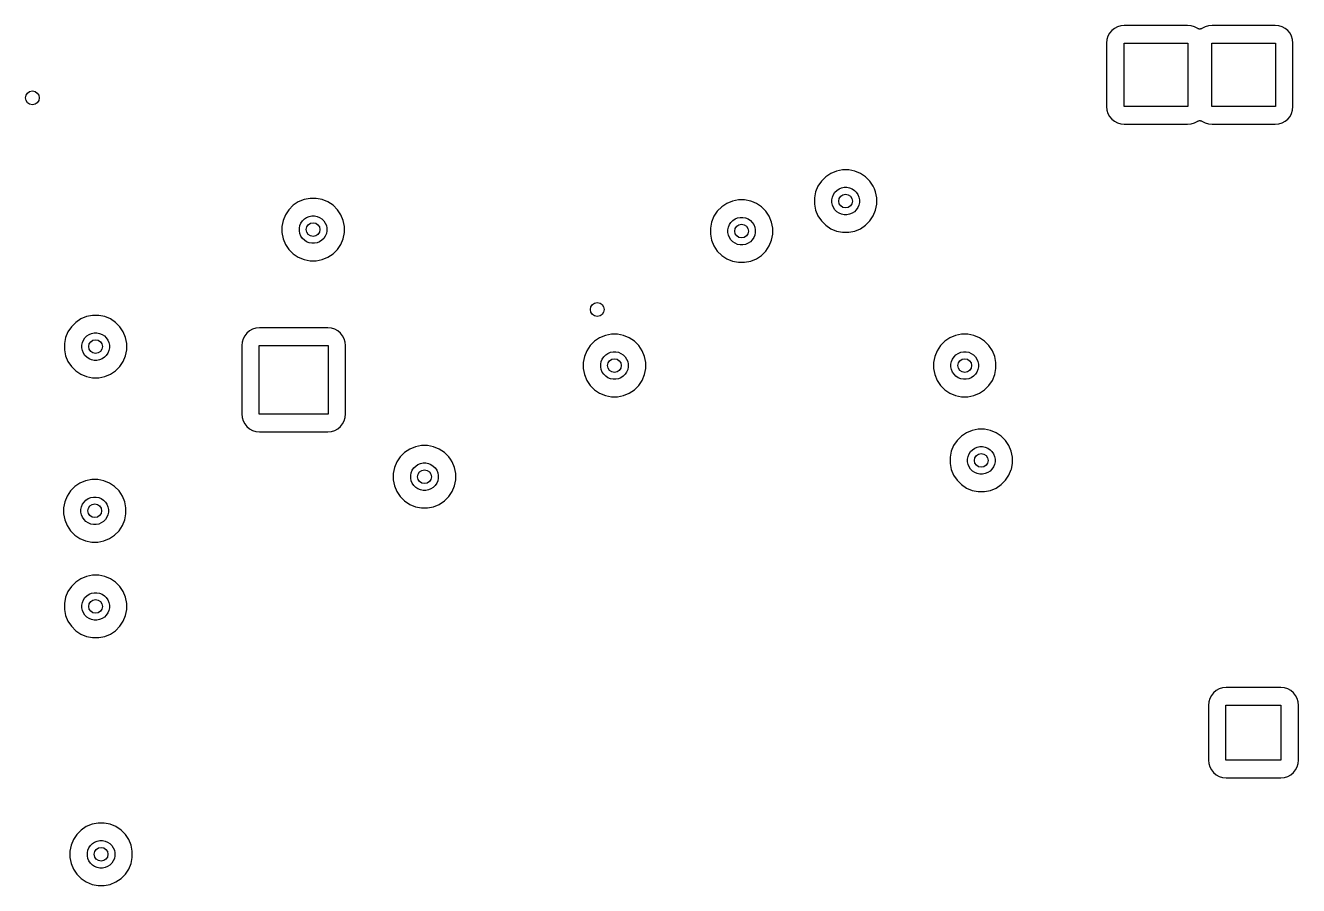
# Model space of a CAD drawing. Extents: x 1.79 to 9.66, y -5.89 to -1.5.
# Drawn here: x 5.709 to 7.166, y -3.37 to -2.386 of the extents above; entities that cross this region are included whole.
import ezdxf

# ---------------------------------------------------------------- set-up
doc = ezdxf.new("R2010")
doc.units = 0
doc.header["$MEASUREMENT"] = 0
doc.layers.add('BLACK', color=7, linetype='CONTINUOUS')

msp = doc.modelspace()

# ---------------------------------------------------------------- linework, layer by layer
at = {"layer": 'BLACK', "linetype": 'CONTINUOUS'}
for p, q in [((6.95536, -2.389), (6.95231, -2.3915)), ((6.95883, -2.38714), (6.95536, -2.389)), ((6.9626, -2.386), (6.95883, -2.38714)), ((6.96677, -2.38559), (6.9626, -2.386)), ((7.03911, -2.38559), (6.96677, -2.38559)), ((7.04328, -2.386), (7.03911, -2.38559)), ((7.04705, -2.38714), (7.04328, -2.386)), ((7.05078, -2.38914), (7.04705, -2.38714)), ((7.05121, -2.38931), (7.05078, -2.38914)), ((7.05164, -2.3895), (7.05121, -2.38931)), ((7.05166, -2.3895), (7.05164, -2.3895)), ((7.05168, -2.38951), (7.05166, -2.3895)), ((7.05214, -2.3896), (7.05168, -2.38951)), ((7.05259, -2.3897), (7.05214, -2.3896)), ((7.05262, -2.3897), (7.05259, -2.3897)), ((7.05264, -2.3897), (7.05262, -2.3897)), ((7.0531, -2.3897), (7.05264, -2.3897)), ((7.05357, -2.38971), (7.0531, -2.3897)), ((7.05359, -2.3897), (7.05357, -2.38971)), ((7.05362, -2.3897), (7.05359, -2.3897)), ((7.05407, -2.38961), (7.05362, -2.3897)), ((7.05453, -2.38953), (7.05407, -2.38961)), ((7.05455, -2.38952), (7.05453, -2.38953)), ((7.05457, -2.38952), (7.05455, -2.38952)), ((7.055, -2.38934), (7.05457, -2.38952)), ((7.05543, -2.38917), (7.055, -2.38934)), ((7.05548, -2.38915), (7.05543, -2.38917)), ((7.0555, -2.38914), (7.05548, -2.38915)), ((7.05548, -2.38915), (7.05548, -2.38915)), ((7.05548, -2.38915), (7.05548, -2.38915)), ((7.05923, -2.38714), (7.0555, -2.38914)), ((7.063, -2.386), (7.05923, -2.38714)), ((7.06716, -2.38559), (7.063, -2.386)), ((7.13951, -2.38559), (7.06716, -2.38559)), ((7.14367, -2.386), (7.13951, -2.38559)), ((7.14744, -2.38714), (7.14367, -2.386)), ((7.15092, -2.389), (7.14744, -2.38714)), ((7.15396, -2.3915), (7.15092, -2.389)), ((6.94681, -2.40179), (6.9464, -2.40595)), ((6.94796, -2.39802), (6.94681, -2.40179)), ((6.94981, -2.39454), (6.94796, -2.39802)), ((6.95231, -2.3915), (6.94981, -2.39454)), ((7.15646, -2.39454), (7.15396, -2.3915)), ((7.15832, -2.39802), (7.15646, -2.39454)), ((7.15946, -2.40179), (7.15832, -2.39802)), ((7.15987, -2.40595), (7.15946, -2.40179)), ((6.9464, -2.40595), (6.9464, -2.4783)), ((6.96652, -2.47854), (6.96652, -2.40571)), ((6.96652, -2.40571), (7.03936, -2.40571)), ((7.03936, -2.40571), (7.03936, -2.47854)), ((7.06692, -2.47854), (7.06692, -2.40571)), ((7.06692, -2.40571), (7.13975, -2.40571)), ((7.13975, -2.40571), (7.13975, -2.47854)), ((7.15987, -2.4783), (7.15987, -2.40595)), ((6.9464, -2.4783), (6.94681, -2.48246)), ((6.94681, -2.48246), (6.94796, -2.48623)), ((6.94796, -2.48623), (6.94981, -2.48971)), ((6.94981, -2.48971), (6.95231, -2.49275)), ((7.03936, -2.47854), (6.96652, -2.47854)), ((7.13975, -2.47854), (7.06692, -2.47854)), ((7.15396, -2.49275), (7.15646, -2.48971)), ((7.15646, -2.48971), (7.15832, -2.48623)), ((7.15832, -2.48623), (7.15946, -2.48246)), ((7.15946, -2.48246), (7.15987, -2.4783)), ((6.95231, -2.49275), (6.95536, -2.49525)), ((6.95536, -2.49525), (6.95883, -2.49711)), ((6.95883, -2.49711), (6.9626, -2.49825)), ((6.9626, -2.49825), (6.96677, -2.49866)), ((6.96677, -2.49866), (7.03911, -2.49866)), ((7.03911, -2.49866), (7.04328, -2.49825)), ((7.04328, -2.49825), (7.04705, -2.49711)), ((7.04705, -2.49711), (7.05078, -2.49512)), ((7.05078, -2.49512), (7.0508, -2.49511)), ((7.0508, -2.49511), (7.05084, -2.49508)), ((7.0508, -2.49511), (7.0508, -2.49511)), ((7.0508, -2.49511), (7.0508, -2.49511)), ((7.05084, -2.49508), (7.05128, -2.49491)), ((7.05128, -2.49491), (7.0517, -2.49474)), ((7.0517, -2.49474), (7.05173, -2.49473)), ((7.05173, -2.49473), (7.05175, -2.49472)), ((7.05175, -2.49472), (7.05221, -2.49464)), ((7.05221, -2.49464), (7.05266, -2.49455)), ((7.05266, -2.49455), (7.05269, -2.49455)), ((7.05269, -2.49455), (7.05271, -2.49454)), ((7.05271, -2.49454), (7.05317, -2.49455)), ((7.05317, -2.49455), (7.05364, -2.49455)), ((7.05364, -2.49455), (7.05366, -2.49455)), ((7.05366, -2.49455), (7.05369, -2.49456)), ((7.05369, -2.49456), (7.05414, -2.49465)), ((7.05414, -2.49465), (7.05459, -2.49474)), ((7.05459, -2.49474), (7.05462, -2.49475)), ((7.05462, -2.49475), (7.05464, -2.49476)), ((7.05464, -2.49476), (7.05507, -2.49494)), ((7.05507, -2.49494), (7.0555, -2.49512)), ((7.0555, -2.49512), (7.05923, -2.49711)), ((7.05923, -2.49711), (7.063, -2.49825)), ((7.063, -2.49825), (7.06716, -2.49866)), ((7.06716, -2.49866), (7.13951, -2.49866)), ((7.13951, -2.49866), (7.14367, -2.49825)), ((7.14367, -2.49825), (7.14744, -2.49711)), ((7.14744, -2.49711), (7.15092, -2.49525)), ((7.15092, -2.49525), (7.15396, -2.49275)), ((6.61987, -2.56383), (6.61596, -2.56968)), ((6.62485, -2.55885), (6.61987, -2.56383)), ((6.6307, -2.55493), (6.62485, -2.55885)), ((6.63721, -2.55224), (6.6307, -2.55493)), ((6.64412, -2.55087), (6.63721, -2.55224)), ((6.65116, -2.55087), (6.64412, -2.55087)), ((6.65807, -2.55224), (6.65116, -2.55087)), ((6.66457, -2.55493), (6.65807, -2.55224)), ((6.67043, -2.55885), (6.66457, -2.55493)), ((6.67541, -2.56383), (6.67043, -2.55885)), ((6.67932, -2.56968), (6.67541, -2.56383)), ((6.61326, -2.57619), (6.61189, -2.58309)), ((6.61596, -2.56968), (6.61326, -2.57619)), ((6.63249, -2.58202), (6.63368, -2.57915)), ((6.63368, -2.57915), (6.63541, -2.57658)), ((6.63541, -2.57658), (6.6376, -2.57438)), ((6.6376, -2.57438), (6.64018, -2.57266)), ((6.64018, -2.57266), (6.64304, -2.57147)), ((6.64304, -2.57147), (6.64609, -2.57087)), ((6.64609, -2.57087), (6.64919, -2.57087)), ((6.64919, -2.57087), (6.65223, -2.57147)), ((6.65223, -2.57147), (6.6551, -2.57266)), ((6.6551, -2.57266), (6.65768, -2.57438)), ((6.65768, -2.57438), (6.65987, -2.57658)), ((6.65987, -2.57658), (6.66159, -2.57915)), ((6.66159, -2.57915), (6.66278, -2.58202)), ((6.6806, -2.57278), (6.67932, -2.56968)), ((6.68201, -2.57619), (6.6806, -2.57278)), ((6.6806, -2.57278), (6.6806, -2.57278)), ((6.68339, -2.58309), (6.68201, -2.57619)), ((6.01521, -2.59153), (6.01023, -2.59651)), ((6.02107, -2.58762), (6.01521, -2.59153)), ((6.02757, -2.58493), (6.02107, -2.58762)), ((6.03448, -2.58355), (6.02757, -2.58493)), ((6.04152, -2.58355), (6.03448, -2.58355)), ((6.04843, -2.58493), (6.04152, -2.58355)), ((6.05493, -2.58762), (6.04843, -2.58493)), ((6.06079, -2.59153), (6.05493, -2.58762)), ((6.06577, -2.59651), (6.06079, -2.59153)), ((6.50576, -2.5933), (6.50078, -2.59827)), ((6.51161, -2.58938), (6.50576, -2.5933)), ((6.51812, -2.58669), (6.51161, -2.58938)), ((6.52502, -2.58531), (6.51812, -2.58669)), ((6.53206, -2.58531), (6.52502, -2.58531)), ((6.53897, -2.58669), (6.53206, -2.58531)), ((6.54025, -2.58722), (6.53897, -2.58669)), ((6.54548, -2.58938), (6.54025, -2.58722)), ((6.55133, -2.5933), (6.54548, -2.58938)), ((6.55631, -2.59827), (6.55133, -2.5933)), ((6.61189, -2.58309), (6.61189, -2.59014)), ((6.61189, -2.59014), (6.61326, -2.59704)), ((6.63189, -2.58506), (6.63249, -2.58202)), ((6.63189, -2.58817), (6.63189, -2.58506)), ((6.63249, -2.59121), (6.63189, -2.58817)), ((6.63368, -2.59407), (6.63249, -2.59121)), ((6.63541, -2.59665), (6.63368, -2.59407)), ((6.66159, -2.59407), (6.65987, -2.59665)), ((6.66278, -2.59121), (6.66159, -2.59407)), ((6.66278, -2.58202), (6.66339, -2.58506)), ((6.66339, -2.58817), (6.66278, -2.59121)), ((6.66339, -2.58506), (6.66339, -2.58817)), ((6.68201, -2.59704), (6.68339, -2.59014)), ((6.68339, -2.59014), (6.68339, -2.58309)), ((6.00363, -2.60887), (6.00225, -2.61578)), ((6.00632, -2.60237), (6.00363, -2.60887)), ((6.01023, -2.59651), (6.00632, -2.60237)), ((6.02577, -2.60926), (6.02796, -2.60707)), ((6.02796, -2.60707), (6.03054, -2.60534)), ((6.03054, -2.60534), (6.03341, -2.60416)), ((6.03341, -2.60416), (6.03645, -2.60355)), ((6.03645, -2.60355), (6.03955, -2.60355)), ((6.03955, -2.60355), (6.04259, -2.60416)), ((6.04259, -2.60416), (6.04546, -2.60534)), ((6.04546, -2.60534), (6.04804, -2.60707)), ((6.04804, -2.60707), (6.05023, -2.60926)), ((6.06968, -2.60237), (6.06577, -2.59651)), ((6.07237, -2.60887), (6.06968, -2.60237)), ((6.07375, -2.61578), (6.07237, -2.60887)), ((6.49686, -2.60413), (6.49417, -2.61064)), ((6.50078, -2.59827), (6.49686, -2.60413)), ((6.51631, -2.61102), (6.5185, -2.60883)), ((6.5185, -2.60883), (6.52108, -2.60711)), ((6.52108, -2.60711), (6.52395, -2.60592)), ((6.52395, -2.60592), (6.52699, -2.60531)), ((6.52699, -2.60531), (6.53009, -2.60531)), ((6.53009, -2.60531), (6.53314, -2.60592)), ((6.53314, -2.60592), (6.536, -2.60711)), ((6.536, -2.60711), (6.53858, -2.60883)), ((6.53858, -2.60883), (6.54078, -2.61102)), ((6.56022, -2.60413), (6.55631, -2.59827)), ((6.56292, -2.61064), (6.56022, -2.60413)), ((6.61326, -2.59704), (6.61596, -2.60355)), ((6.61596, -2.60355), (6.61987, -2.6094)), ((6.6376, -2.59885), (6.63541, -2.59665)), ((6.64018, -2.60057), (6.6376, -2.59885)), ((6.64304, -2.60176), (6.64018, -2.60057)), ((6.64609, -2.60236), (6.64304, -2.60176)), ((6.64919, -2.60236), (6.64609, -2.60236)), ((6.65223, -2.60176), (6.64919, -2.60236)), ((6.6551, -2.60057), (6.65223, -2.60176)), ((6.65768, -2.59885), (6.6551, -2.60057)), ((6.65987, -2.59665), (6.65768, -2.59885)), ((6.67541, -2.6094), (6.67932, -2.60355)), ((6.67932, -2.60355), (6.68201, -2.59704)), ((6.00225, -2.61578), (6.00225, -2.62282)), ((6.00225, -2.62282), (6.00363, -2.62973)), ((6.02225, -2.61775), (6.02286, -2.61471)), ((6.02225, -2.62085), (6.02225, -2.61775)), ((6.02286, -2.62389), (6.02225, -2.62085)), ((6.02286, -2.61471), (6.02404, -2.61184)), ((6.02404, -2.61184), (6.02577, -2.60926)), ((6.05023, -2.60926), (6.05196, -2.61184)), ((6.05196, -2.61184), (6.05314, -2.61471)), ((6.05314, -2.61471), (6.05375, -2.61775)), ((6.05375, -2.62085), (6.05314, -2.62389)), ((6.05375, -2.61775), (6.05375, -2.62085)), ((6.07237, -2.62973), (6.07375, -2.62282)), ((6.07375, -2.62282), (6.07375, -2.61578)), ((6.49417, -2.61064), (6.4928, -2.61754)), ((6.4928, -2.61754), (6.4928, -2.62458)), ((6.5128, -2.61951), (6.5134, -2.61647)), ((6.5128, -2.62261), (6.5128, -2.61951)), ((6.5134, -2.62566), (6.5128, -2.62261)), ((6.5134, -2.61647), (6.51459, -2.6136)), ((6.51459, -2.6136), (6.51631, -2.61102)), ((6.54078, -2.61102), (6.5425, -2.6136)), ((6.5425, -2.6136), (6.54369, -2.61647)), ((6.54369, -2.61647), (6.54429, -2.61951)), ((6.54429, -2.62261), (6.54369, -2.62566)), ((6.54429, -2.61951), (6.54429, -2.62261)), ((6.56429, -2.61754), (6.56292, -2.61064)), ((6.56429, -2.62458), (6.56429, -2.61754)), ((6.61987, -2.6094), (6.62485, -2.61438)), ((6.62485, -2.61438), (6.6307, -2.61829)), ((6.6307, -2.61829), (6.63721, -2.62099)), ((6.63721, -2.62099), (6.64412, -2.62236)), ((6.64412, -2.62236), (6.65116, -2.62236)), ((6.65116, -2.62236), (6.65807, -2.62099)), ((6.65807, -2.62099), (6.66457, -2.61829)), ((6.66457, -2.61829), (6.67043, -2.61438)), ((6.67043, -2.61438), (6.67541, -2.6094)), ((6.00363, -2.62973), (6.00632, -2.63623)), ((6.00632, -2.63623), (6.01023, -2.64209)), ((6.02404, -2.62676), (6.02286, -2.62389)), ((6.02577, -2.62934), (6.02404, -2.62676)), ((6.02796, -2.63153), (6.02577, -2.62934)), ((6.03054, -2.63326), (6.02796, -2.63153)), ((6.03341, -2.63444), (6.03054, -2.63326)), ((6.03645, -2.63505), (6.03341, -2.63444)), ((6.03955, -2.63505), (6.03645, -2.63505)), ((6.04259, -2.63444), (6.03955, -2.63505)), ((6.04546, -2.63326), (6.04259, -2.63444)), ((6.04804, -2.63153), (6.04546, -2.63326)), ((6.05023, -2.62934), (6.04804, -2.63153)), ((6.05196, -2.62676), (6.05023, -2.62934)), ((6.05314, -2.62389), (6.05196, -2.62676)), ((6.06577, -2.64209), (6.06968, -2.63623)), ((6.06968, -2.63623), (6.07237, -2.62973)), ((6.4928, -2.62458), (6.49417, -2.63149)), ((6.49417, -2.63149), (6.49686, -2.638)), ((6.49686, -2.638), (6.50078, -2.64385)), ((6.51459, -2.62852), (6.5134, -2.62566)), ((6.51631, -2.6311), (6.51459, -2.62852)), ((6.5185, -2.6333), (6.51631, -2.6311)), ((6.52108, -2.63502), (6.5185, -2.6333)), ((6.52395, -2.63621), (6.52108, -2.63502)), ((6.52699, -2.63681), (6.52395, -2.63621)), ((6.53009, -2.63681), (6.52699, -2.63681)), ((6.53314, -2.63621), (6.53009, -2.63681)), ((6.536, -2.63502), (6.53314, -2.63621)), ((6.53858, -2.6333), (6.536, -2.63502)), ((6.54078, -2.6311), (6.53858, -2.6333)), ((6.5425, -2.62852), (6.54078, -2.6311)), ((6.54369, -2.62566), (6.5425, -2.62852)), ((6.55631, -2.64385), (6.56022, -2.638)), ((6.56022, -2.638), (6.56292, -2.63149)), ((6.56292, -2.63149), (6.56429, -2.62458)), ((6.01023, -2.64209), (6.01521, -2.64707)), ((6.01521, -2.64707), (6.02107, -2.65098)), ((6.02107, -2.65098), (6.02757, -2.65367)), ((6.04843, -2.65367), (6.05493, -2.65098)), ((6.05493, -2.65098), (6.06079, -2.64707)), ((6.06079, -2.64707), (6.06577, -2.64209)), ((6.50078, -2.64385), (6.50576, -2.64883)), ((6.50576, -2.64883), (6.51161, -2.65274)), ((6.51161, -2.65274), (6.51812, -2.65544)), ((6.53897, -2.65544), (6.54548, -2.65274)), ((6.54548, -2.65274), (6.55133, -2.64883)), ((6.55133, -2.64883), (6.55631, -2.64385)), ((6.02757, -2.65367), (6.03448, -2.65505)), ((6.03448, -2.65505), (6.04152, -2.65505)), ((6.04152, -2.65505), (6.04843, -2.65367)), ((6.51812, -2.65544), (6.52502, -2.65681)), ((6.52502, -2.65681), (6.53206, -2.65681)), ((6.53206, -2.65681), (6.53897, -2.65544)), ((5.76621, -2.72553), (5.76123, -2.73051)), ((5.77207, -2.72162), (5.76621, -2.72553)), ((5.77857, -2.71893), (5.77207, -2.72162)), ((5.78548, -2.71755), (5.77857, -2.71893)), ((5.79252, -2.71755), (5.78548, -2.71755)), ((5.79943, -2.71893), (5.79252, -2.71755)), ((5.80593, -2.72162), (5.79943, -2.71893)), ((5.81179, -2.72553), (5.80593, -2.72162)), ((5.81677, -2.73051), (5.81179, -2.72553)), ((5.75732, -2.73637), (5.75463, -2.74287)), ((5.76123, -2.73051), (5.75732, -2.73637)), ((5.77896, -2.74107), (5.78154, -2.73934)), ((5.78154, -2.73934), (5.78441, -2.73816)), ((5.78441, -2.73816), (5.78745, -2.73755)), ((5.78745, -2.73755), (5.79055, -2.73755)), ((5.79055, -2.73755), (5.79359, -2.73816)), ((5.79359, -2.73816), (5.79646, -2.73934)), ((5.79646, -2.73934), (5.79904, -2.74107)), ((5.82068, -2.73637), (5.81677, -2.73051)), ((5.82337, -2.74287), (5.82068, -2.73637)), ((5.96217, -2.73776), (5.95967, -2.7408)), ((5.96521, -2.73526), (5.96217, -2.73776)), ((5.96869, -2.7334), (5.96521, -2.73526)), ((5.97246, -2.73226), (5.96869, -2.7334)), ((5.97662, -2.73185), (5.97246, -2.73226)), ((6.05487, -2.73185), (5.97662, -2.73185)), ((6.05904, -2.73226), (6.05487, -2.73185)), ((6.06281, -2.7334), (6.05904, -2.73226)), ((6.06628, -2.73526), (6.06281, -2.7334)), ((6.06933, -2.73776), (6.06628, -2.73526)), ((6.07183, -2.7408), (6.06933, -2.73776)), ((6.37948, -2.73925), (6.37257, -2.74063)), ((6.38652, -2.73925), (6.37948, -2.73925)), ((6.39343, -2.74063), (6.38652, -2.73925)), ((6.78048, -2.73925), (6.77357, -2.74063)), ((6.78752, -2.73925), (6.78048, -2.73925)), ((6.79443, -2.74063), (6.78752, -2.73925)), ((5.75463, -2.74287), (5.75325, -2.74978)), ((5.75325, -2.74978), (5.75325, -2.75682)), ((5.77325, -2.75175), (5.77386, -2.74871)), ((5.77325, -2.75485), (5.77325, -2.75175)), ((5.77386, -2.74871), (5.77504, -2.74584)), ((5.77504, -2.74584), (5.77677, -2.74326)), ((5.77677, -2.74326), (5.77896, -2.74107)), ((5.79904, -2.74107), (5.80123, -2.74326)), ((5.80123, -2.74326), (5.80296, -2.74584)), ((5.80296, -2.74584), (5.80414, -2.74871)), ((5.80414, -2.74871), (5.80475, -2.75175)), ((5.80475, -2.75175), (5.80475, -2.75485)), ((5.82475, -2.74978), (5.82337, -2.74287)), ((5.82475, -2.75682), (5.82475, -2.74978)), ((5.95667, -2.74805), (5.95626, -2.75221)), ((5.95626, -2.75221), (5.95626, -2.83046)), ((5.95781, -2.74428), (5.95667, -2.74805)), ((5.95967, -2.7408), (5.95781, -2.74428)), ((5.97638, -2.83071), (5.97638, -2.75197)), ((5.97638, -2.75197), (6.05512, -2.75197)), ((6.05512, -2.75197), (6.05512, -2.83071)), ((6.07369, -2.74428), (6.07183, -2.7408)), ((6.07483, -2.74805), (6.07369, -2.74428)), ((6.07524, -2.75221), (6.07483, -2.74805)), ((6.07524, -2.83046), (6.07524, -2.75221)), ((6.35523, -2.75221), (6.35132, -2.75807)), ((6.36021, -2.74723), (6.35523, -2.75221)), ((6.36607, -2.74332), (6.36021, -2.74723)), ((6.37257, -2.74063), (6.36607, -2.74332)), ((6.39993, -2.74332), (6.39343, -2.74063)), ((6.40579, -2.74723), (6.39993, -2.74332)), ((6.41077, -2.75221), (6.40579, -2.74723)), ((6.41468, -2.75807), (6.41077, -2.75221)), ((6.75623, -2.75221), (6.75232, -2.75807)), ((6.76121, -2.74723), (6.75623, -2.75221)), ((6.76707, -2.74332), (6.76121, -2.74723)), ((6.77357, -2.74063), (6.76707, -2.74332)), ((6.80093, -2.74332), (6.79443, -2.74063)), ((6.80679, -2.74723), (6.80093, -2.74332)), ((6.81177, -2.75221), (6.80679, -2.74723)), ((6.81568, -2.75807), (6.81177, -2.75221)), ((5.75325, -2.75682), (5.75463, -2.76373)), ((5.75463, -2.76373), (5.75732, -2.77023)), ((5.77386, -2.75789), (5.77325, -2.75485)), ((5.77504, -2.76076), (5.77386, -2.75789)), ((5.77677, -2.76334), (5.77504, -2.76076)), ((5.77896, -2.76553), (5.77677, -2.76334)), ((5.78154, -2.76726), (5.77896, -2.76553)), ((5.78441, -2.76844), (5.78154, -2.76726)), ((5.78745, -2.76905), (5.78441, -2.76844)), ((5.79055, -2.76905), (5.78745, -2.76905)), ((5.79359, -2.76844), (5.79055, -2.76905)), ((5.79646, -2.76726), (5.79359, -2.76844)), ((5.79904, -2.76553), (5.79646, -2.76726)), ((5.80123, -2.76334), (5.79904, -2.76553)), ((5.80296, -2.76076), (5.80123, -2.76334)), ((5.80414, -2.75789), (5.80296, -2.76076)), ((5.80475, -2.75485), (5.80414, -2.75789)), ((5.82068, -2.77023), (5.82337, -2.76373)), ((5.82337, -2.76373), (5.82475, -2.75682)), ((6.34863, -2.76457), (6.34725, -2.77148)), ((6.35132, -2.75807), (6.34863, -2.76457)), ((6.36786, -2.77041), (6.36904, -2.76754)), ((6.36904, -2.76754), (6.37077, -2.76496)), ((6.37077, -2.76496), (6.37296, -2.76277)), ((6.37296, -2.76277), (6.37554, -2.76104)), ((6.37554, -2.76104), (6.37841, -2.75986)), ((6.37841, -2.75986), (6.38145, -2.75925)), ((6.38145, -2.75925), (6.38455, -2.75925)), ((6.38455, -2.75925), (6.38759, -2.75986)), ((6.38759, -2.75986), (6.39046, -2.76104)), ((6.39046, -2.76104), (6.39304, -2.76277)), ((6.39304, -2.76277), (6.39523, -2.76496)), ((6.39523, -2.76496), (6.39696, -2.76754)), ((6.39696, -2.76754), (6.39814, -2.77041)), ((6.41737, -2.76457), (6.41468, -2.75807)), ((6.41875, -2.77148), (6.41737, -2.76457)), ((6.74963, -2.76457), (6.74825, -2.77148)), ((6.75232, -2.75807), (6.74963, -2.76457)), ((6.76886, -2.77041), (6.77004, -2.76754)), ((6.77004, -2.76754), (6.77177, -2.76496)), ((6.77177, -2.76496), (6.77396, -2.76277)), ((6.77396, -2.76277), (6.77654, -2.76104)), ((6.77654, -2.76104), (6.77941, -2.75986)), ((6.77941, -2.75986), (6.78245, -2.75925)), ((6.78245, -2.75925), (6.78555, -2.75925)), ((6.78555, -2.75925), (6.78859, -2.75986)), ((6.78859, -2.75986), (6.79146, -2.76104)), ((6.79146, -2.76104), (6.79404, -2.76277)), ((6.79404, -2.76277), (6.79623, -2.76496)), ((6.79623, -2.76496), (6.79796, -2.76754)), ((6.79796, -2.76754), (6.79914, -2.77041)), ((6.81837, -2.76457), (6.81568, -2.75807)), ((6.81975, -2.77148), (6.81837, -2.76457)), ((5.75732, -2.77023), (5.76123, -2.77609)), ((5.76123, -2.77609), (5.76621, -2.78107)), ((5.76621, -2.78107), (5.77207, -2.78498)), ((5.80593, -2.78498), (5.81179, -2.78107)), ((5.81179, -2.78107), (5.81677, -2.77609)), ((5.81677, -2.77609), (5.82068, -2.77023)), ((6.34725, -2.77148), (6.34725, -2.77852)), ((6.34725, -2.77852), (6.34863, -2.78543)), ((6.36725, -2.77345), (6.36786, -2.77041)), ((6.36725, -2.77655), (6.36725, -2.77345)), ((6.36786, -2.77959), (6.36725, -2.77655)), ((6.36904, -2.78246), (6.36786, -2.77959)), ((6.37077, -2.78504), (6.36904, -2.78246)), ((6.39696, -2.78246), (6.39523, -2.78504)), ((6.39814, -2.77959), (6.39696, -2.78246)), ((6.39814, -2.77041), (6.39875, -2.77345)), ((6.39875, -2.77655), (6.39814, -2.77959)), ((6.39875, -2.77345), (6.39875, -2.77655)), ((6.41737, -2.78543), (6.41875, -2.77852)), ((6.41875, -2.77852), (6.41875, -2.77148)), ((6.74825, -2.77148), (6.74825, -2.77852)), ((6.74825, -2.77852), (6.74963, -2.78543)), ((6.76825, -2.77345), (6.76886, -2.77041)), ((6.76825, -2.77655), (6.76825, -2.77345)), ((6.76886, -2.77959), (6.76825, -2.77655)), ((6.77004, -2.78246), (6.76886, -2.77959)), ((6.77177, -2.78504), (6.77004, -2.78246)), ((6.79796, -2.78246), (6.79623, -2.78504)), ((6.79914, -2.77959), (6.79796, -2.78246)), ((6.79914, -2.77041), (6.79975, -2.77345)), ((6.79975, -2.77655), (6.79914, -2.77959)), ((6.79975, -2.77345), (6.79975, -2.77655)), ((6.81837, -2.78543), (6.81975, -2.77852)), ((6.81975, -2.77852), (6.81975, -2.77148)), ((5.77207, -2.78498), (5.77857, -2.78767)), ((5.77857, -2.78767), (5.78548, -2.78905)), ((5.78548, -2.78905), (5.79252, -2.78905)), ((5.79252, -2.78905), (5.79943, -2.78767)), ((5.79943, -2.78767), (5.80593, -2.78498)), ((6.34863, -2.78543), (6.35132, -2.79193)), ((6.35132, -2.79193), (6.35523, -2.79779)), ((6.35523, -2.79779), (6.36021, -2.80277)), ((6.37296, -2.78723), (6.37077, -2.78504)), ((6.37554, -2.78896), (6.37296, -2.78723)), ((6.37841, -2.79014), (6.37554, -2.78896)), ((6.38145, -2.79075), (6.37841, -2.79014)), ((6.38455, -2.79075), (6.38145, -2.79075)), ((6.38759, -2.79014), (6.38455, -2.79075)), ((6.39046, -2.78896), (6.38759, -2.79014)), ((6.39304, -2.78723), (6.39046, -2.78896)), ((6.39523, -2.78504), (6.39304, -2.78723)), ((6.40579, -2.80277), (6.41077, -2.79779)), ((6.41077, -2.79779), (6.41468, -2.79193)), ((6.41468, -2.79193), (6.41737, -2.78543)), ((6.74963, -2.78543), (6.75232, -2.79193)), ((6.75232, -2.79193), (6.75623, -2.79779)), ((6.75623, -2.79779), (6.76121, -2.80277)), ((6.77396, -2.78723), (6.77177, -2.78504)), ((6.77654, -2.78896), (6.77396, -2.78723)), ((6.77941, -2.79014), (6.77654, -2.78896)), ((6.78245, -2.79075), (6.77941, -2.79014)), ((6.78555, -2.79075), (6.78245, -2.79075)), ((6.78859, -2.79014), (6.78555, -2.79075)), ((6.79146, -2.78896), (6.78859, -2.79014)), ((6.79404, -2.78723), (6.79146, -2.78896)), ((6.79623, -2.78504), (6.79404, -2.78723)), ((6.80679, -2.80277), (6.81177, -2.79779)), ((6.81177, -2.79779), (6.81568, -2.79193)), ((6.81568, -2.79193), (6.81837, -2.78543)), ((6.36021, -2.80277), (6.36607, -2.80668)), ((6.36607, -2.80668), (6.37257, -2.80937)), ((6.37257, -2.80937), (6.37948, -2.81075)), ((6.37948, -2.81075), (6.38652, -2.81075)), ((6.38652, -2.81075), (6.39343, -2.80937)), ((6.39343, -2.80937), (6.39993, -2.80668)), ((6.39993, -2.80668), (6.40579, -2.80277)), ((6.76121, -2.80277), (6.76707, -2.80668)), ((6.76707, -2.80668), (6.77357, -2.80937)), ((6.77357, -2.80937), (6.78048, -2.81075)), ((6.78048, -2.81075), (6.78752, -2.81075)), ((6.78752, -2.81075), (6.79443, -2.80937)), ((6.79443, -2.80937), (6.80093, -2.80668)), ((6.80093, -2.80668), (6.80679, -2.80277)), ((5.95626, -2.83046), (5.95667, -2.83463)), ((5.95667, -2.83463), (5.95781, -2.8384)), ((5.95781, -2.8384), (5.95967, -2.84187)), ((5.95967, -2.84187), (5.96217, -2.84492)), ((6.05512, -2.83071), (5.97638, -2.83071)), ((6.06933, -2.84492), (6.07183, -2.84187)), ((6.07183, -2.84187), (6.07369, -2.8384)), ((6.07369, -2.8384), (6.07483, -2.83463)), ((6.07483, -2.83463), (6.07524, -2.83046)), ((5.96217, -2.84492), (5.96521, -2.84742)), ((5.96521, -2.84742), (5.96869, -2.84928)), ((5.96869, -2.84928), (5.97246, -2.85042)), ((5.97246, -2.85042), (5.97662, -2.85083)), ((5.97662, -2.85083), (6.05487, -2.85083)), ((6.05487, -2.85083), (6.05904, -2.85042)), ((6.05904, -2.85042), (6.06281, -2.84928)), ((6.06281, -2.84928), (6.06628, -2.84742)), ((6.06628, -2.84742), (6.06933, -2.84492)), ((6.78021, -2.85583), (6.77523, -2.86081)), ((6.78607, -2.85192), (6.78021, -2.85583)), ((6.79257, -2.84923), (6.78607, -2.85192)), ((6.79948, -2.84785), (6.79257, -2.84923)), ((6.80652, -2.84785), (6.79948, -2.84785)), ((6.81343, -2.84923), (6.80652, -2.84785)), ((6.81993, -2.85192), (6.81343, -2.84923)), ((6.82579, -2.85583), (6.81993, -2.85192)), ((6.83077, -2.86081), (6.82579, -2.85583)), ((6.14857, -2.87062), (6.14271, -2.87453)), ((6.15507, -2.86793), (6.14857, -2.87062)), ((6.16198, -2.86655), (6.15507, -2.86793)), ((6.16902, -2.86655), (6.16198, -2.86655)), ((6.17593, -2.86793), (6.16902, -2.86655)), ((6.18243, -2.87062), (6.17593, -2.86793)), ((6.18829, -2.87453), (6.18243, -2.87062)), ((6.77132, -2.86667), (6.76863, -2.87317)), ((6.77523, -2.86081), (6.77132, -2.86667)), ((6.79077, -2.87356), (6.79296, -2.87137)), ((6.79296, -2.87137), (6.79554, -2.86964)), ((6.79554, -2.86964), (6.79841, -2.86846)), ((6.79841, -2.86846), (6.80145, -2.86785)), ((6.80145, -2.86785), (6.80455, -2.86785)), ((6.80455, -2.86785), (6.80759, -2.86846)), ((6.80759, -2.86846), (6.81046, -2.86964)), ((6.81046, -2.86964), (6.81304, -2.87137)), ((6.81304, -2.87137), (6.81523, -2.87356)), ((6.83468, -2.86667), (6.83077, -2.86081)), ((6.83737, -2.87317), (6.83468, -2.86667)), ((6.13382, -2.88537), (6.13113, -2.89187)), ((6.13773, -2.87951), (6.13382, -2.88537)), ((6.14271, -2.87453), (6.13773, -2.87951)), ((6.19327, -2.87951), (6.18829, -2.87453)), ((6.19517, -2.88236), (6.19327, -2.87951)), ((6.19718, -2.88537), (6.19517, -2.88236)), ((6.19517, -2.88236), (6.19517, -2.88236)), ((6.19987, -2.89187), (6.19718, -2.88537)), ((6.76863, -2.87317), (6.76725, -2.88008)), ((6.76725, -2.88008), (6.76725, -2.88712)), ((6.78725, -2.88205), (6.78786, -2.87901)), ((6.78725, -2.88515), (6.78725, -2.88205)), ((6.78786, -2.88819), (6.78725, -2.88515)), ((6.78786, -2.87901), (6.78904, -2.87614)), ((6.78904, -2.87614), (6.79077, -2.87356)), ((6.81523, -2.87356), (6.81696, -2.87614)), ((6.81696, -2.87614), (6.81814, -2.87901)), ((6.81814, -2.87901), (6.81875, -2.88205)), ((6.81875, -2.88515), (6.81814, -2.88819)), ((6.81875, -2.88205), (6.81875, -2.88515)), ((6.83875, -2.88008), (6.83737, -2.87317)), ((6.83875, -2.88712), (6.83875, -2.88008)), ((6.13113, -2.89187), (6.12975, -2.89878)), ((6.12975, -2.89878), (6.12975, -2.90582)), ((6.14975, -2.90075), (6.15036, -2.89771)), ((6.15036, -2.89771), (6.15154, -2.89484)), ((6.15154, -2.89484), (6.15327, -2.89226)), ((6.15327, -2.89226), (6.15546, -2.89007)), ((6.15546, -2.89007), (6.15804, -2.88834)), ((6.15804, -2.88834), (6.16091, -2.88716)), ((6.16091, -2.88716), (6.16395, -2.88655)), ((6.16395, -2.88655), (6.16705, -2.88655)), ((6.16705, -2.88655), (6.17009, -2.88716)), ((6.17009, -2.88716), (6.17296, -2.88834)), ((6.17296, -2.88834), (6.17554, -2.89007)), ((6.17554, -2.89007), (6.17773, -2.89226)), ((6.17773, -2.89226), (6.17946, -2.89484)), ((6.17946, -2.89484), (6.18064, -2.89771)), ((6.18064, -2.89771), (6.18125, -2.90075)), ((6.20125, -2.89878), (6.19987, -2.89187)), ((6.20125, -2.90582), (6.20125, -2.89878)), ((6.76725, -2.88712), (6.76863, -2.89403)), ((6.76863, -2.89403), (6.77132, -2.90053)), ((6.77132, -2.90053), (6.77523, -2.90639)), ((6.78904, -2.89106), (6.78786, -2.88819)), ((6.79077, -2.89364), (6.78904, -2.89106)), ((6.79296, -2.89583), (6.79077, -2.89364)), ((6.79554, -2.89756), (6.79296, -2.89583)), ((6.79841, -2.89874), (6.79554, -2.89756)), ((6.80145, -2.89935), (6.79841, -2.89874)), ((6.80455, -2.89935), (6.80145, -2.89935)), ((6.80759, -2.89874), (6.80455, -2.89935)), ((6.81046, -2.89756), (6.80759, -2.89874)), ((6.81304, -2.89583), (6.81046, -2.89756)), ((6.81523, -2.89364), (6.81304, -2.89583)), ((6.81696, -2.89106), (6.81523, -2.89364)), ((6.81814, -2.88819), (6.81696, -2.89106)), ((6.83077, -2.90639), (6.83468, -2.90053)), ((6.83468, -2.90053), (6.83737, -2.89403)), ((6.83737, -2.89403), (6.83741, -2.89382)), ((6.83741, -2.89382), (6.83875, -2.88712)), ((6.83741, -2.89382), (6.83741, -2.89382)), ((5.76521, -2.91353), (5.76023, -2.91851)), ((5.77107, -2.90962), (5.76521, -2.91353)), ((5.77757, -2.90693), (5.77107, -2.90962)), ((5.78448, -2.90555), (5.77757, -2.90693)), ((5.79152, -2.90555), (5.78448, -2.90555)), ((5.79843, -2.90693), (5.79152, -2.90555)), ((5.80493, -2.90962), (5.79843, -2.90693)), ((5.81079, -2.91353), (5.80493, -2.90962)), ((5.81577, -2.91851), (5.81079, -2.91353)), ((6.12975, -2.90582), (6.13113, -2.91273)), ((6.13113, -2.91273), (6.13382, -2.91923)), ((6.14975, -2.90385), (6.14975, -2.90075)), ((6.15036, -2.90689), (6.14975, -2.90385)), ((6.15154, -2.90976), (6.15036, -2.90689)), ((6.15327, -2.91234), (6.15154, -2.90976)), ((6.15546, -2.91453), (6.15327, -2.91234)), ((6.15804, -2.91626), (6.15546, -2.91453)), ((6.17554, -2.91453), (6.17296, -2.91626)), ((6.17773, -2.91234), (6.17554, -2.91453)), ((6.17946, -2.90976), (6.17773, -2.91234)), ((6.18064, -2.90689), (6.17946, -2.90976)), ((6.18125, -2.90385), (6.18064, -2.90689)), ((6.18125, -2.90075), (6.18125, -2.90385)), ((6.19718, -2.91923), (6.19987, -2.91273)), ((6.19987, -2.91273), (6.20125, -2.90582)), ((6.77523, -2.90639), (6.78021, -2.91137)), ((6.78021, -2.91137), (6.78607, -2.91528)), ((6.81993, -2.91528), (6.82579, -2.91137)), ((6.82579, -2.91137), (6.83077, -2.90639)), ((5.75632, -2.92437), (5.75363, -2.93087)), ((5.76023, -2.91851), (5.75632, -2.92437)), ((5.77577, -2.93126), (5.77796, -2.92907)), ((5.77796, -2.92907), (5.78054, -2.92734)), ((5.78054, -2.92734), (5.78341, -2.92616)), ((5.78341, -2.92616), (5.78645, -2.92555)), ((5.78645, -2.92555), (5.78955, -2.92555)), ((5.78955, -2.92555), (5.79259, -2.92616)), ((5.79259, -2.92616), (5.79546, -2.92734)), ((5.79546, -2.92734), (5.79804, -2.92907)), ((5.79804, -2.92907), (5.80023, -2.93126)), ((5.81968, -2.92437), (5.81577, -2.91851)), ((5.82237, -2.93087), (5.81968, -2.92437)), ((6.13382, -2.91923), (6.13773, -2.92509)), ((6.13773, -2.92509), (6.14271, -2.93007)), ((6.16091, -2.91744), (6.15804, -2.91626)), ((6.16395, -2.91805), (6.16091, -2.91744)), ((6.16705, -2.91805), (6.16395, -2.91805)), ((6.17009, -2.91744), (6.16705, -2.91805)), ((6.17296, -2.91626), (6.17009, -2.91744)), ((6.18829, -2.93007), (6.19327, -2.92509)), ((6.19327, -2.92509), (6.19718, -2.91923)), ((6.78607, -2.91528), (6.79257, -2.91797)), ((6.79257, -2.91797), (6.79948, -2.91935)), ((6.79948, -2.91935), (6.80652, -2.91935)), ((6.80652, -2.91935), (6.81343, -2.91797)), ((6.81343, -2.91797), (6.81993, -2.91528)), ((5.75363, -2.93087), (5.75225, -2.93778)), ((5.75225, -2.93778), (5.75225, -2.94482)), ((5.77225, -2.93975), (5.77286, -2.93671)), ((5.77225, -2.94285), (5.77225, -2.93975)), ((5.77286, -2.94589), (5.77225, -2.94285)), ((5.77286, -2.93671), (5.77404, -2.93384)), ((5.77404, -2.93384), (5.77577, -2.93126)), ((5.80023, -2.93126), (5.80196, -2.93384)), ((5.80196, -2.93384), (5.80314, -2.93671)), ((5.80314, -2.93671), (5.80375, -2.93975)), ((5.80375, -2.94285), (5.80314, -2.94589)), ((5.80375, -2.93975), (5.80375, -2.94285)), ((5.82375, -2.93778), (5.82237, -2.93087)), ((5.82375, -2.94482), (5.82375, -2.93778)), ((6.14271, -2.93007), (6.14857, -2.93398)), ((6.14857, -2.93398), (6.15507, -2.93667)), ((6.15507, -2.93667), (6.16198, -2.93805)), ((6.16198, -2.93805), (6.16902, -2.93805)), ((6.16902, -2.93805), (6.17593, -2.93667)), ((6.17593, -2.93667), (6.18243, -2.93398)), ((6.18243, -2.93398), (6.18829, -2.93007)), ((5.75225, -2.94482), (5.75363, -2.95173)), ((5.75363, -2.95173), (5.75632, -2.95823)), ((5.75632, -2.95823), (5.76023, -2.96409)), ((5.77404, -2.94876), (5.77286, -2.94589)), ((5.77577, -2.95134), (5.77404, -2.94876)), ((5.77796, -2.95353), (5.77577, -2.95134)), ((5.78054, -2.95526), (5.77796, -2.95353)), ((5.78341, -2.95644), (5.78054, -2.95526)), ((5.78645, -2.95705), (5.78341, -2.95644)), ((5.78955, -2.95705), (5.78645, -2.95705)), ((5.79259, -2.95644), (5.78955, -2.95705)), ((5.79546, -2.95526), (5.79259, -2.95644)), ((5.79804, -2.95353), (5.79546, -2.95526)), ((5.80023, -2.95134), (5.79804, -2.95353)), ((5.80196, -2.94876), (5.80023, -2.95134)), ((5.80314, -2.94589), (5.80196, -2.94876)), ((5.81577, -2.96409), (5.81968, -2.95823)), ((5.81968, -2.95823), (5.82237, -2.95173)), ((5.82237, -2.95173), (5.82375, -2.94482)), ((5.76023, -2.96409), (5.76521, -2.96907)), ((5.76521, -2.96907), (5.77107, -2.97298)), ((5.77107, -2.97298), (5.77757, -2.97567)), ((5.79843, -2.97567), (5.80493, -2.97298)), ((5.80493, -2.97298), (5.81079, -2.96907)), ((5.81079, -2.96907), (5.81577, -2.96409)), ((5.77757, -2.97567), (5.78448, -2.97705)), ((5.78448, -2.97705), (5.79152, -2.97705)), ((5.79152, -2.97705), (5.79843, -2.97567)), ((5.77857, -3.01643), (5.77207, -3.01912)), ((5.78548, -3.01505), (5.77857, -3.01643)), ((5.79252, -3.01505), (5.78548, -3.01505)), ((5.79943, -3.01643), (5.79252, -3.01505)), ((5.80593, -3.01912), (5.79943, -3.01643)), ((5.76123, -3.02801), (5.75732, -3.03387)), ((5.76621, -3.02303), (5.76123, -3.02801)), ((5.77207, -3.01912), (5.76621, -3.02303)), ((5.81179, -3.02303), (5.80593, -3.01912)), ((5.81677, -3.02801), (5.81179, -3.02303)), ((5.82068, -3.03387), (5.81677, -3.02801)), ((5.75463, -3.04037), (5.75325, -3.04728)), ((5.75732, -3.03387), (5.75463, -3.04037)), ((5.77325, -3.04925), (5.77386, -3.04621)), ((5.77386, -3.04621), (5.77504, -3.04334)), ((5.77504, -3.04334), (5.77677, -3.04076)), ((5.77677, -3.04076), (5.77896, -3.03857)), ((5.77896, -3.03857), (5.78154, -3.03684)), ((5.78154, -3.03684), (5.78441, -3.03566)), ((5.78441, -3.03566), (5.78745, -3.03505)), ((5.78745, -3.03505), (5.79055, -3.03505)), ((5.79055, -3.03505), (5.79359, -3.03566)), ((5.79359, -3.03566), (5.79646, -3.03684)), ((5.79646, -3.03684), (5.79904, -3.03857)), ((5.79904, -3.03857), (5.80123, -3.04076)), ((5.80123, -3.04076), (5.80296, -3.04334)), ((5.80296, -3.04334), (5.80414, -3.04621)), ((5.80414, -3.04621), (5.80475, -3.04925)), ((5.82337, -3.04037), (5.82068, -3.03387)), ((5.82475, -3.04728), (5.82337, -3.04037)), ((5.75325, -3.04728), (5.75325, -3.05432)), ((5.75325, -3.05432), (5.75463, -3.06123)), ((5.77325, -3.05235), (5.77325, -3.04925)), ((5.77386, -3.05539), (5.77325, -3.05235)), ((5.77504, -3.05826), (5.77386, -3.05539)), ((5.77677, -3.06084), (5.77504, -3.05826)), ((5.77896, -3.06303), (5.77677, -3.06084)), ((5.80123, -3.06084), (5.79904, -3.06303)), ((5.80296, -3.05826), (5.80123, -3.06084)), ((5.80414, -3.05539), (5.80296, -3.05826)), ((5.80475, -3.05235), (5.80414, -3.05539)), ((5.80475, -3.04925), (5.80475, -3.05235)), ((5.82337, -3.06123), (5.82475, -3.05432)), ((5.82475, -3.05432), (5.82475, -3.04728)), ((5.75463, -3.06123), (5.75732, -3.06773)), ((5.75732, -3.06773), (5.76123, -3.07359)), ((5.76123, -3.07359), (5.76621, -3.07857)), ((5.78154, -3.06476), (5.77896, -3.06303)), ((5.78441, -3.06594), (5.78154, -3.06476)), ((5.78745, -3.06655), (5.78441, -3.06594)), ((5.79055, -3.06655), (5.78745, -3.06655)), ((5.79359, -3.06594), (5.79055, -3.06655)), ((5.79646, -3.06476), (5.79359, -3.06594)), ((5.79904, -3.06303), (5.79646, -3.06476)), ((5.81179, -3.07857), (5.81677, -3.07359)), ((5.81677, -3.07359), (5.82068, -3.06773)), ((5.82068, -3.06773), (5.82337, -3.06123)), ((5.76621, -3.07857), (5.77207, -3.08248)), ((5.77207, -3.08248), (5.77857, -3.08517)), ((5.77857, -3.08517), (5.78548, -3.08655)), ((5.78548, -3.08655), (5.79252, -3.08655)), ((5.79252, -3.08655), (5.79943, -3.08517)), ((5.79943, -3.08517), (5.80593, -3.08248)), ((5.80593, -3.08248), (5.81179, -3.07857)), ((7.07194, -3.14719), (7.06889, -3.14969)), ((7.07541, -3.14534), (7.07194, -3.14719)), ((7.07918, -3.14419), (7.07541, -3.14534)), ((7.08335, -3.14378), (7.07918, -3.14419)), ((7.14585, -3.14378), (7.08335, -3.14378)), ((7.15002, -3.14419), (7.14585, -3.14378)), ((7.15379, -3.14534), (7.15002, -3.14419)), ((7.15726, -3.14719), (7.15379, -3.14534)), ((7.16031, -3.14969), (7.15726, -3.14719)), ((7.06339, -3.15998), (7.06298, -3.16415)), ((7.06454, -3.15621), (7.06339, -3.15998)), ((7.06639, -3.15274), (7.06454, -3.15621)), ((7.06889, -3.14969), (7.06639, -3.15274)), ((7.16281, -3.15274), (7.16031, -3.14969)), ((7.16466, -3.15621), (7.16281, -3.15274)), ((7.16581, -3.15998), (7.16466, -3.15621)), ((7.16622, -3.16415), (7.16581, -3.15998)), ((7.06298, -3.16415), (7.06298, -3.22665)), ((7.0831, -3.2269), (7.0831, -3.1639)), ((7.0831, -3.1639), (7.1461, -3.1639)), ((7.1461, -3.1639), (7.1461, -3.2269)), ((7.16622, -3.22665), (7.16622, -3.16415)), ((7.06298, -3.22665), (7.06339, -3.23082)), ((7.06339, -3.23082), (7.06454, -3.23459)), ((7.06454, -3.23459), (7.06639, -3.23806)), ((7.1461, -3.2269), (7.0831, -3.2269)), ((7.16281, -3.23806), (7.16466, -3.23459)), ((7.16466, -3.23459), (7.16581, -3.23082)), ((7.16581, -3.23082), (7.16622, -3.22665)), ((7.06639, -3.23806), (7.06889, -3.24111)), ((7.06889, -3.24111), (7.07194, -3.24361)), ((7.07194, -3.24361), (7.07541, -3.24546)), ((7.07541, -3.24546), (7.07918, -3.24661)), ((7.07918, -3.24661), (7.08335, -3.24702)), ((7.08335, -3.24702), (7.14585, -3.24702)), ((7.14585, -3.24702), (7.15002, -3.24661)), ((7.15002, -3.24661), (7.15379, -3.24546)), ((7.15379, -3.24546), (7.15726, -3.24361)), ((7.15726, -3.24361), (7.16031, -3.24111)), ((7.16031, -3.24111), (7.16281, -3.23806)), ((5.77249, -3.30688), (5.76751, -3.31186)), ((5.77834, -3.30297), (5.77249, -3.30688)), ((5.78485, -3.30027), (5.77834, -3.30297)), ((5.79175, -3.2989), (5.78485, -3.30027)), ((5.7988, -3.2989), (5.79175, -3.2989)), ((5.8057, -3.30027), (5.7988, -3.2989)), ((5.81221, -3.30297), (5.8057, -3.30027)), ((5.81806, -3.30688), (5.81221, -3.30297)), ((5.82288, -3.3117), (5.81806, -3.30688)), ((5.7636, -3.31771), (5.7609, -3.32422)), ((5.76751, -3.31186), (5.7636, -3.31771)), ((5.78304, -3.32461), (5.78524, -3.32241)), ((5.78524, -3.32241), (5.78782, -3.32069)), ((5.78782, -3.32069), (5.79068, -3.3195)), ((5.79068, -3.3195), (5.79372, -3.3189)), ((5.79372, -3.3189), (5.79683, -3.3189)), ((5.79683, -3.3189), (5.79987, -3.3195)), ((5.79987, -3.3195), (5.80274, -3.32069)), ((5.80274, -3.32069), (5.80531, -3.32241)), ((5.80531, -3.32241), (5.80751, -3.32461)), ((5.82289, -3.3117), (5.82288, -3.3117)), ((5.82304, -3.31186), (5.82289, -3.3117)), ((5.82696, -3.31771), (5.82304, -3.31186)), ((5.82965, -3.32422), (5.82696, -3.31771)), ((5.7609, -3.32422), (5.75953, -3.33112)), ((5.75953, -3.33112), (5.75953, -3.33817)), ((5.77953, -3.33309), (5.78013, -3.33005)), ((5.77953, -3.3362), (5.77953, -3.33309)), ((5.78013, -3.33924), (5.77953, -3.3362)), ((5.78013, -3.33005), (5.78132, -3.32719)), ((5.78132, -3.32719), (5.78304, -3.32461)), ((5.80751, -3.32461), (5.80923, -3.32719)), ((5.80923, -3.32719), (5.81042, -3.33005)), ((5.81042, -3.33005), (5.81102, -3.33309)), ((5.81102, -3.3362), (5.81042, -3.33924)), ((5.81102, -3.33309), (5.81102, -3.3362)), ((5.83102, -3.33112), (5.82965, -3.32422)), ((5.83102, -3.33817), (5.83102, -3.33112)), ((5.75953, -3.33817), (5.7609, -3.34507)), ((5.7609, -3.34507), (5.7636, -3.35158)), ((5.7636, -3.35158), (5.76751, -3.35743)), ((5.78132, -3.34211), (5.78013, -3.33924)), ((5.78304, -3.34468), (5.78132, -3.34211)), ((5.78524, -3.34688), (5.78304, -3.34468)), ((5.78782, -3.3486), (5.78524, -3.34688)), ((5.79068, -3.34979), (5.78782, -3.3486)), ((5.79372, -3.35039), (5.79068, -3.34979)), ((5.79683, -3.35039), (5.79372, -3.35039)), ((5.79987, -3.34979), (5.79683, -3.35039)), ((5.80274, -3.3486), (5.79987, -3.34979)), ((5.80531, -3.34688), (5.80274, -3.3486)), ((5.80751, -3.34468), (5.80531, -3.34688)), ((5.80923, -3.34211), (5.80751, -3.34468)), ((5.81042, -3.33924), (5.80923, -3.34211)), ((5.82304, -3.35743), (5.82696, -3.35158)), ((5.82696, -3.35158), (5.82965, -3.34507)), ((5.82965, -3.34507), (5.83102, -3.33817)), ((5.76751, -3.35743), (5.77249, -3.36241)), ((5.77249, -3.36241), (5.77834, -3.36633)), ((5.77834, -3.36633), (5.78485, -3.36902)), ((5.8057, -3.36902), (5.81221, -3.36633)), ((5.81221, -3.36633), (5.81806, -3.36241)), ((5.81806, -3.36241), (5.82304, -3.35743)), ((5.78485, -3.36902), (5.79175, -3.37039)), ((5.79175, -3.37039), (5.7988, -3.37039)), ((5.7988, -3.37039), (5.8057, -3.36902))]:
    msp.add_line(p, q, dxfattribs=at)
at = {"layer": 'BLACK'}
for centre in [(5.71654, -2.4685), (6.64764, -2.58661), (6.038, -2.6193), (6.52854, -2.62106), (6.3634, -2.7108), (5.789, -2.7533), (6.383, -2.775), (6.784, -2.775), (6.803, -2.8836), (6.1655, -2.9023), (5.788, -2.9413), (5.789, -3.0508), (5.79528, -3.33465)]:
    msp.add_circle(centre, 0.00787, dxfattribs=at)

doc.saveas('drawing.dxf')
